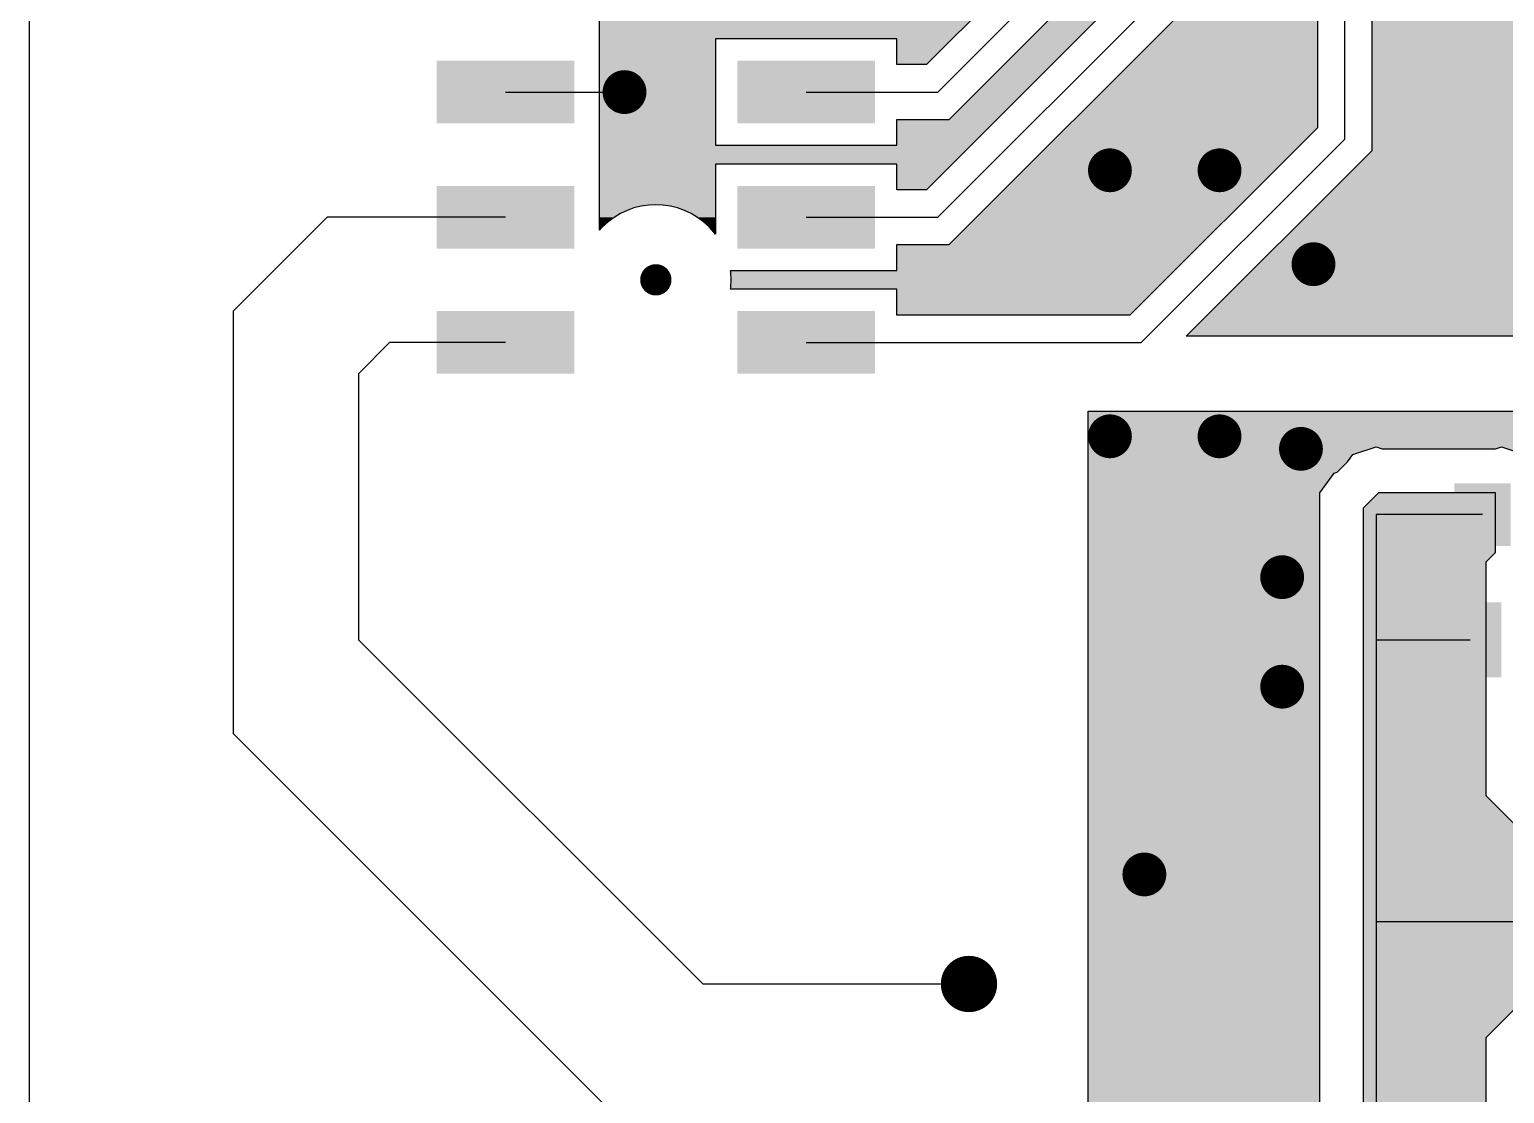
# Model space of a CAD drawing. Extents: x 295 to 953, y 10 to 290.
# Drawn here: x 552.48 to 599.58, y 116 to 150 of the extents above; entities that cross this region are included whole.
import ezdxf

# ---------------------------------------------------------------- set-up
doc = ezdxf.new("R2010")
doc.units = 0
doc.header["$LTSCALE"] = 5
doc.header["$MEASUREMENT"] = 0
doc.layers.get('0').update_dxf_attribs({"linetype": 'CONTINUOUS', "lineweight": 25})
doc.layers.add('19_SOLD_GBR', color=10, linetype='CONTINUOUS')

msp = doc.modelspace()

# ---------------------------------------------------------------- linework, layer by layer
for points, const_width in [([(571.828, 148, -1), (571.128, 148, -1)], 0.7), ([(587.328, 145.5, -1), (586.628, 145.5, -1)], 0.7), ([(590.828, 145.5, -1), (590.128, 145.5, -1)], 0.7), ([(593.828, 142.5, -1), (593.128, 142.5, -1)], 0.7), ([(572.728, 142, -1), (572.228, 142, -1)], 0.5), ([(587.328, 137, -1), (586.628, 137, -1)], 0.7), ([(590.828, 137, -1), (590.128, 137, -1)], 0.7), ([(593.428, 136.6, -1), (592.728, 136.6, -1)], 0.7), ([(592.828, 132.5, -1), (592.128, 132.5, -1)], 0.7), ([(592.828, 129, -1), (592.128, 129, -1)], 0.7), ([(588.428, 123, -1), (587.728, 123, -1)], 0.7), ([(582.928, 119.5, -1), (582.028, 119.5, -1)], 0.9)]:
    msp.add_lwpolyline(points, format="xyb", close=True, dxfattribs=dict(const_width=const_width))
for points in [[(565.478, 149), (565.478, 147), (569.878, 149), (569.878, 147)], [(575.078, 149), (575.078, 147), (579.478, 149), (579.478, 147)], [(565.478, 145), (565.478, 143), (569.878, 145), (569.878, 143)], [(575.078, 145), (575.078, 143), (579.478, 145), (579.478, 143)], [(565.478, 141), (565.478, 139), (569.878, 141), (569.878, 139)], [(575.078, 141), (575.078, 139), (579.478, 141), (579.478, 139)], [(597.978, 135.5), (597.978, 133.5), (599.778, 135.5), (599.778, 133.5)], [(597.478, 131.7), (597.478, 129.3), (599.478, 131.7), (599.478, 129.3)], [(599.278, 123.1), (599.278, 119.9), (601.278, 123.1), (601.278, 119.9)]]:
    msp.add_solid(points)
at = {"layer": '19_SOLD_GBR', "color": 7}
for p, q in [((552.478, 85), (552.478, 255)), ((595.354, 146.138), (595.354, 172.862)), ((594.478, 146.5), (594.478, 172.5)), ((593.602, 172.138), (593.602, 146.862)), ((589.602, 157.362), (581.116, 148.876)), ((590.478, 157), (581.478, 148)), ((581.84, 147.124), (590.602, 155.888)), ((590.602, 154.362), (581.116, 144.876)), ((591.478, 154), (581.478, 144)), ((581.84, 143.124), (592.354, 153.638)), ((570.678, 143.584), (570.678, 151.124)), ((574.378, 149.7), (574.378, 146.3)), ((580.178, 149.7), (574.378, 149.7)), ((580.178, 148.876), (580.178, 149.7)), ((581.116, 148.876), (580.178, 148.876)), ((567.678, 148), (571.478, 148)), ((577.278, 148), (581.478, 148)), ((580.178, 147.124), (581.84, 147.124)), ((580.178, 146.3), (580.178, 147.124)), ((593.602, 146.862), (587.616, 140.876)), ((594.478, 146.5), (587.978, 140)), ((574.378, 146.3), (580.178, 146.3)), ((589.416, 140.2), (595.354, 146.138)), ((574.378, 145.7), (574.378, 143.464)), ((580.178, 145.7), (574.378, 145.7)), ((580.178, 144.876), (580.178, 145.7)), ((581.116, 144.876), (580.178, 144.876)), ((571.56, 144.218), (571.346, 144.118)), ((571.78, 144.298), (571.56, 144.218)), ((572.01, 144.354), (571.78, 144.298)), ((572.242, 144.39), (572.01, 144.354)), ((572.478, 144.4), (572.242, 144.39)), ((572.714, 144.39), (572.478, 144.4)), ((572.946, 144.354), (572.714, 144.39)), ((573.174, 144.298), (572.946, 144.354)), ((573.396, 144.218), (573.174, 144.298)), ((573.61, 144.118), (573.396, 144.218)), ((558.978, 141), (561.978, 144)), ((567.678, 144), (561.978, 144)), ((570.78, 143.698), (570.678, 143.584)), ((570.954, 143.856), (570.78, 143.698)), ((571.144, 143.996), (570.954, 143.856)), ((571.346, 144.118), (571.144, 143.996)), ((573.812, 143.996), (573.61, 144.118)), ((574, 143.856), (573.812, 143.996)), ((574.176, 143.698), (574, 143.856)), ((574.334, 143.524), (574.176, 143.698)), ((577.278, 144), (581.478, 144)), ((574.378, 143.464), (574.334, 143.524)), ((580.178, 143.124), (581.84, 143.124)), ((580.178, 142.3), (580.178, 143.124)), ((574.858, 142.3), (580.178, 142.3)), ((574.868, 142.236), (574.858, 142.3)), ((574.878, 142), (574.868, 142.236)), ((574.868, 141.764), (574.878, 142)), ((574.858, 141.7), (574.868, 141.764)), ((580.178, 141.7), (574.858, 141.7)), ((580.178, 140.876), (580.178, 141.7)), ((558.978, 141), (558.978, 127.5)), ((587.616, 140.876), (580.178, 140.876)), ((562.978, 139), (563.978, 140)), ((567.678, 140), (563.978, 140)), ((577.278, 140), (587.978, 140)), ((603.66, 140.2), (589.416, 140.2)), ((562.978, 139), (562.978, 130.5)), ((586.278, 137.8), (606.06, 137.8)), ((586.278, 81.2), (586.278, 137.8)), ((594.736, 136.42), (595.478, 136.662)), ((595.478, 136.662), (595.668, 136.6)), ((595.668, 136.6), (599.288, 136.6)), ((599.288, 136.6), (599.478, 136.662)), ((599.478, 136.662), (600.22, 136.42)), ((594.232, 135.852), (594.562, 136.182)), ((594.562, 136.182), (594.736, 136.42)), ((593.678, 135.19), (594.136, 135.82)), ((594.136, 135.82), (594.232, 135.852)), ((593.678, 93.01), (593.678, 135.19)), ((595.078, 134.718), (595.56, 135.2)), ((595.56, 135.2), (599.278, 135.2)), ((599.278, 135.2), (599.278, 133.282)), ((595.078, 93.482), (595.078, 134.718)), ((598.878, 134.5), (595.478, 134.5)), ((595.478, 134.5), (595.478, 130.5)), ((599.278, 133.282), (598.978, 132.982)), ((598.978, 132.982), (598.978, 125.518)), ((573.978, 119.5), (562.978, 130.5)), ((595.478, 130.5), (598.478, 130.5)), ((595.478, 130.5), (595.478, 121.5)), ((575.978, 110.5), (558.978, 127.5)), ((598.978, 125.518), (600.478, 124.018)), ((595.478, 121.5), (600.278, 121.5)), ((595.478, 121.5), (595.478, 112.5)), ((573.978, 119.5), (582.478, 119.5)), ((600.478, 119.282), (598.978, 117.782)), ((598.978, 117.782), (598.978, 105.418))]:
    msp.add_line(p, q, dxfattribs=at)
for points in [[(600.978, 146.138), (600.978, 172.862), (595.354, 146.138), (595.354, 172.862)], [(583.364, 147.124), (590.602, 154.362), (581.84, 147.124), (589.076, 154.362)], [(593.602, 146.862), (593.602, 153.638), (585.578, 146.862), (592.354, 153.638)], [(581.94, 149.7), (582.54, 150.3), (570.678, 149.7), (570.678, 150.3)], [(574.378, 146.3), (574.378, 149.7), (570.678, 146.3), (570.678, 149.7)], [(581.94, 149.7), (581.94, 149.7), (580.178, 149.7), (574.378, 149.7)], [(581.116, 148.876), (581.94, 149.7), (580.178, 148.876), (580.178, 149.7)], [(582.54, 146.3), (583.364, 147.124), (580.178, 146.3), (580.178, 147.124)], [(583.364, 147.124), (583.364, 147.124), (580.178, 147.124), (581.84, 147.124)], [(589.864, 143.124), (593.602, 146.862), (581.84, 143.124), (585.578, 146.862)], [(581.94, 145.7), (582.54, 146.3), (570.678, 145.7), (570.678, 146.3)], [(600.978, 142.882), (600.978, 146.138), (592.098, 142.882), (595.354, 146.138)], [(574.378, 144.4), (574.378, 145.7), (570.678, 144.4), (570.678, 145.7)], [(581.94, 145.7), (581.94, 145.7), (580.178, 145.7), (574.378, 145.7)], [(581.116, 144.876), (581.94, 145.7), (580.178, 144.876), (580.178, 145.7)], [(572.242, 144.39), (572.478, 144.4), (570.678, 144.39), (570.678, 144.4)], [(572.01, 144.354), (572.242, 144.39), (570.678, 144.354), (570.678, 144.39)], [(571.78, 144.298), (572.01, 144.354), (570.678, 144.298), (570.678, 144.354)], [(571.56, 144.218), (571.78, 144.298), (570.678, 144.218), (570.678, 144.298)], [(571.346, 144.118), (571.56, 144.218), (570.678, 144.118), (570.678, 144.218)], [(574.378, 144.39), (574.378, 144.4), (572.714, 144.39), (572.478, 144.4)], [(574.378, 144.354), (574.378, 144.39), (572.946, 144.354), (572.714, 144.39)], [(574.378, 144.298), (574.378, 144.354), (573.174, 144.298), (572.946, 144.354)], [(574.378, 144.218), (574.378, 144.298), (573.396, 144.218), (573.174, 144.298)], [(574.378, 144.118), (574.378, 144.218), (573.61, 144.118), (573.396, 144.218)], [(571.144, 143.996), (571.346, 144.118), (570.678, 143.996), (570.678, 144.118)], [(570.954, 143.856), (571.144, 143.996), (570.678, 143.856), (570.678, 143.996)], [(570.78, 143.698), (570.954, 143.856), (570.678, 143.698), (570.678, 143.856)], [(570.678, 143.584), (570.78, 143.698), (570.678, 143.584), (570.678, 143.698)], [(574.378, 143.996), (574.378, 144.118), (573.812, 143.996), (573.61, 144.118)], [(574.378, 143.856), (574.378, 143.996), (574, 143.856), (573.812, 143.996)], [(574.378, 143.698), (574.378, 143.856), (574.176, 143.698), (574, 143.856)], [(574.378, 143.524), (574.378, 143.698), (574.334, 143.524), (574.176, 143.698)], [(574.378, 143.464), (574.378, 143.524), (574.378, 143.464), (574.334, 143.524)], [(589.04, 142.3), (589.864, 143.124), (580.178, 142.3), (580.178, 143.124)], [(589.864, 143.124), (589.864, 143.124), (580.178, 143.124), (581.84, 143.124)], [(603.659, 140.2), (600.978, 142.882), (589.416, 140.2), (592.098, 142.882)], [(588.976, 142.236), (589.039, 142.3), (574.868, 142.236), (574.858, 142.3)], [(589.039, 142.3), (589.04, 142.3), (574.858, 142.3), (580.178, 142.3)], [(588.74, 142), (588.976, 142.236), (574.878, 142), (574.868, 142.236)], [(588.504, 141.764), (588.74, 142), (574.868, 141.764), (574.878, 142)], [(588.44, 141.7), (588.504, 141.764), (574.858, 141.7), (574.868, 141.764)], [(588.44, 141.7), (588.44, 141.7), (580.178, 141.7), (574.858, 141.7)], [(587.616, 140.876), (588.44, 141.7), (580.178, 140.876), (580.178, 141.7)], [(606.16, 137.7), (606.06, 137.8), (586.278, 137.7), (586.278, 137.8)], [(606.06, 137.8), (606.06, 137.8), (586.278, 137.8), (595.478, 137.8)], [(613.477, 136.662), (613.478, 137.7), (586.278, 136.662), (586.278, 137.7)], [(606.06, 137.8), (606.06, 137.8), (595.478, 137.8), (606.06, 137.8)], [(594.736, 136.42), (595.478, 136.662), (586.278, 136.42), (586.278, 136.662)], [(599.288, 136.6), (599.478, 136.662), (595.668, 136.6), (595.478, 136.662)], [(613.477, 136.42), (613.477, 136.662), (600.22, 136.42), (599.478, 136.662)], [(594.562, 136.182), (594.736, 136.42), (586.278, 136.182), (586.278, 136.42)], [(594.232, 135.852), (594.562, 136.182), (586.278, 135.852), (586.278, 136.182)], [(594.136, 135.82), (594.232, 135.852), (586.278, 135.82), (586.278, 135.852)], [(593.678, 135.19), (594.136, 135.82), (586.278, 135.19), (586.278, 135.82)], [(593.678, 93.01), (593.678, 135.19), (586.278, 93.01), (586.278, 135.19)], [(599.278, 134.718), (599.278, 135.2), (595.078, 134.718), (595.56, 135.2)], [(599.278, 135.2), (599.278, 135.2), (595.56, 135.2), (599.278, 135.2)], [(599.278, 133.282), (599.278, 134.718), (595.078, 133.282), (595.078, 134.718)], [(598.978, 132.982), (599.278, 133.282), (595.078, 132.982), (595.078, 133.282)], [(598.978, 125.518), (598.978, 132.982), (595.078, 125.518), (595.078, 132.982)], [(600.478, 124.018), (598.978, 125.518), (595.078, 124.018), (595.078, 125.518)], [(600.478, 119.282), (600.478, 124.018), (595.078, 119.282), (595.078, 124.018)], [(598.978, 117.782), (600.478, 119.282), (595.078, 117.782), (595.078, 119.282)], [(598.978, 105.418), (598.978, 117.782), (595.078, 105.418), (595.078, 117.782)]]:
    msp.add_solid(points, dxfattribs=at)

doc.saveas('drawing.dxf')
